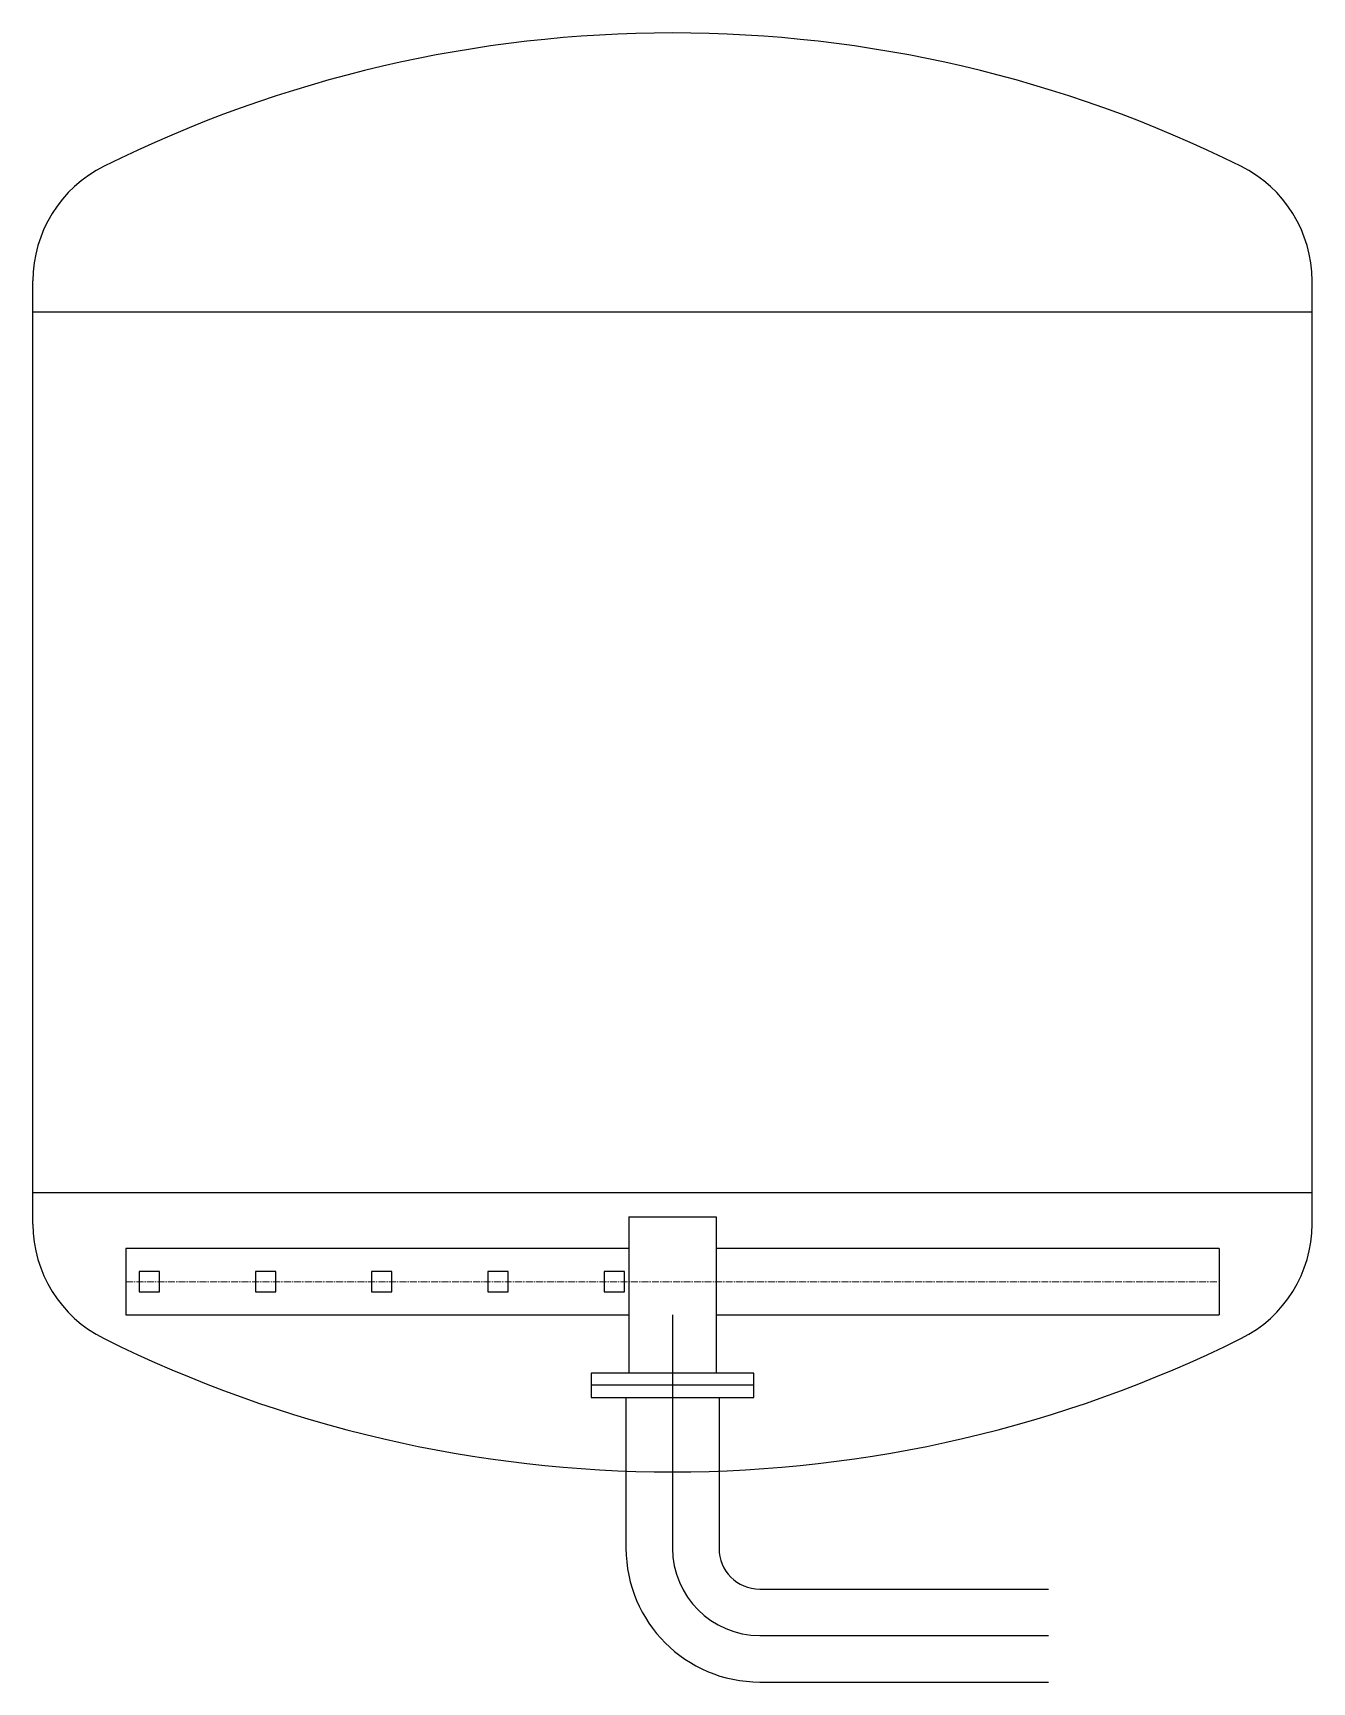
# Model space of a CAD drawing. Header units: inches. Extents: x 10969 to 23174, y -1093 to 7416.
# Drawn here: x 11511 to 13711, y 4579 to 7415 of the extents above; entities that cross this region are included whole.
import ezdxf

# ---------------------------------------------------------------- set-up
doc = ezdxf.new("R2010")
doc.units = ezdxf.units.IN
doc.header["$MEASUREMENT"] = 0
doc.linetypes.add('ACAD_ISO04W100', pattern=[30, 24, -3, 0, -3])
doc.linetypes.add('ACAD_ISO10W100', pattern=[18, 12, -3, 0, -3])
doc.layers.add('1', color=7, linetype='Continuous')
doc.layers.add('Filter_pipe', color=230, linetype='Continuous')
doc.layers.add('Filter_axis', color=10, linetype='ACAD_ISO04W100', lineweight=15)

msp = doc.modelspace()

# ---------------------------------------------------------------- linework, layer by layer
at = {"layer": '1'}
for p, q in [((11510.60769, 5366.55534), (11510.60769, 6988.94875)), ((13710.60769, 5366.55534), (13710.60769, 6988.94875)), ((13710.60769, 6935.25204), (11510.60769, 6935.25204)), ((13710.60769, 5420.25204), (11510.60769, 5420.25204))]:
    msp.add_line(p, q, dxfattribs=at)
for centre, radius, start, end in [((12610.60769, 5215.25204), 2200, 63.61220004, 116.38779996), ((11730.60769, 6988.94875), 220, 116.38779996, 180), ((13490.60769, 6988.94875), 220, 0, 63.61220004), ((11730.60769, 5366.55534), 220, 180, 243.61220004), ((13490.60769, 5366.55534), 220, 296.38779996, 0), ((12610.60769, 7140.25204), 2200, 243.61220004, 296.38779996)]:
    msp.add_arc(centre, radius, start, end, dxfattribs=at)
at = {"layer": 'Filter_axis', "linetype": 'ACAD_ISO10W100'}
msp.add_lwpolyline([(11670.35744, 5267.20559), (13550.85793, 5267.20559)], dxfattribs=at)
at = {"layer": 'Filter_pipe'}
for p, q in [((12535.60769, 5378.91296), (12685.60769, 5378.91296)), ((12535.60769, 5378.91296), (12535.60769, 5110.21102)), ((12685.60769, 5378.91296), (12685.60769, 5110.21102)), ((11670.35744, 5324.20559), (11670.35744, 5210.20559)), ((12535.60769, 5324.20559), (11670.35744, 5324.20559)), ((13550.85793, 5324.20559), (12685.60769, 5324.20559)), ((13550.85793, 5324.20559), (13550.85793, 5210.20559)), ((11728.10769, 5284.70559), (11693.10769, 5284.70559)), ((11693.10769, 5284.70559), (11693.10769, 5249.70559)), ((11728.10769, 5249.70559), (11728.10769, 5284.70559)), ((11928.10769, 5284.70559), (11893.10769, 5284.70559)), ((11893.10769, 5284.70559), (11893.10769, 5249.70559)), ((11928.10769, 5249.70559), (11928.10769, 5284.70559)), ((12128.10769, 5284.70559), (12093.10769, 5284.70559)), ((12093.10769, 5284.70559), (12093.10769, 5249.70559)), ((12128.10769, 5249.70559), (12128.10769, 5284.70559)), ((12328.10769, 5284.70559), (12293.10769, 5284.70559)), ((12293.10769, 5284.70559), (12293.10769, 5249.70559)), ((12328.10769, 5249.70559), (12328.10769, 5284.70559)), ((12528.10769, 5284.70559), (12493.10769, 5284.70559)), ((12493.10769, 5284.70559), (12493.10769, 5249.70559)), ((12528.10769, 5249.70559), (12528.10769, 5284.70559)), ((11693.10769, 5249.70559), (11728.10769, 5249.70559)), ((11893.10769, 5249.70559), (11928.10769, 5249.70559)), ((12093.10769, 5249.70559), (12128.10769, 5249.70559)), ((12293.10769, 5249.70559), (12328.10769, 5249.70559)), ((12493.10769, 5249.70559), (12528.10769, 5249.70559)), ((11670.35744, 5210.20559), (12535.60769, 5210.20559)), ((12610.60769, 5210.20559), (12610.60769, 4808.75278)), ((12685.60769, 5210.20559), (13550.85793, 5210.20559)), ((12750.60769, 5110.21102), (12470.60769, 5110.21102)), ((12470.60769, 5110.21102), (12470.60769, 5089.21102)), ((12750.60769, 5089.21102), (12750.60769, 5110.21102)), ((12750.60769, 5089.21102), (12470.60769, 5089.21102)), ((12470.60769, 5089.21102), (12470.60769, 5068.21102)), ((12750.60769, 5068.21102), (12750.60769, 5089.21102)), ((12470.60769, 5068.21102), (12750.60769, 5068.21102)), ((12530.60769, 5068.21102), (12530.60769, 4808.75278)), ((12690.60769, 5068.21102), (12690.60769, 4808.75278)), ((12760.60769, 4738.75278), (13257.08178, 4738.75278)), ((12760.60769, 4658.75278), (13257.08178, 4658.75278)), ((12760.60769, 4578.75278), (13257.08178, 4578.75278))]:
    msp.add_line(p, q, dxfattribs=at)
for radius in [230, 150, 70]:
    msp.add_arc((12760.60769, 4808.75278), radius, 180, 270, dxfattribs=at)

doc.saveas('drawing.dxf')
